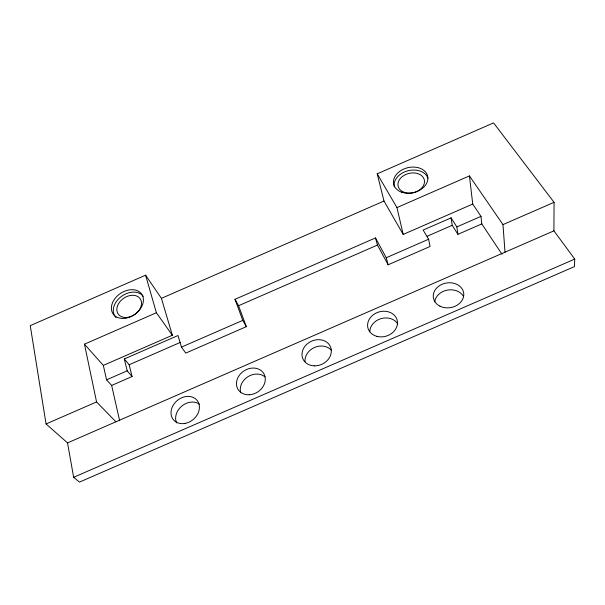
<?xml version="1.0" encoding="UTF-8"?>
<svg xmlns="http://www.w3.org/2000/svg" width="605" height="605" viewBox="0 0 605 605"><rect width="100%" height="100%" fill="white"/><g stroke="black" fill="none" stroke-linecap="round" stroke-linejoin="round"><path stroke-width="0.91" d="M172.349 335.246L156.377 312.74L84.458 344.177L103.326 365.39L172.349 335.246L161.422 298.348L145.593 275.177L30.25 325.656L46.056 423.969L67.548 442.883L73.636 477.3L79.497 482.102L574.447 266.608L574.75 259.076L553.908 230.86L554.074 202.32L493.559 122.898L377.202 173.816L383.993 201.034L403.187 234.43L472.732 204.059L469.442 175.904L396.948 207.583L403.187 234.43M161.422 298.348L383.993 201.034M103.326 365.39L106.548 379.827L111.653 385.445L132.071 376.529L127.201 370.812L124.305 358.962L177.999 335.518L181.492 347.111L185.743 353.108L246.318 326.67L242.771 320.363L234.99 299.309L375.486 237.939L386.24 257.738L388.13 264.786L430.034 246.492L428.627 239.232L423.137 230.066L451.08 217.868L456.843 226.913L457.924 234.324L481.792 223.91L480.99 216.378L472.732 204.059M234.99 299.309L238.552 305.729L377.459 245.063L375.486 237.939M124.305 358.962L129.16 364.755L180.524 342.324M427.183 236.237L452.215 225.31L451.08 217.868M106.548 379.827L127.201 370.812M181.492 347.111L242.771 320.363M386.24 257.738L428.627 239.232M456.843 226.913L480.99 216.378M46.056 423.969L96.566 401.932L115.918 421.798M505.009 252.179L502.974 224.614L554.074 202.32M67.548 442.883L553.908 230.86M73.636 477.3L574.75 259.076M469.442 175.904L502.974 224.614M481.792 223.91L501.931 254.145M452.215 225.31L457.924 234.324M377.202 173.816L396.948 207.583M377.459 245.063L388.13 264.786M238.552 305.729L246.318 326.67M145.593 275.177L156.377 312.74M129.16 364.755L132.071 376.529M111.653 385.445L119.669 420.785M84.458 344.177L96.566 401.932M394.294 186.869A17.386 12.773 -13.7 0 1 407.944 170.769A17.386 12.773 -13.7 0 1 427.932 178.225M116.054 317.602A17.311 12.69 -34.7 0 1 120.871 296.836A17.311 12.69 -34.7 0 1 143.241 296.329M176.584 422.91A15.11 12.327 -39.6 0 1 181.946 405.955A15.11 12.327 -39.6 0 1 199.559 404.299M240.745 392.758A14.928 12.501 -32.9 0 1 247.672 376.862A14.928 12.501 -32.9 0 1 265.05 376.915M305.026 361.624A14.875 12.584 -24.4 0 1 314.539 347.452A14.875 12.584 -24.4 0 1 331.29 350.182M369.784 331.721A14.951 12.546 -15.9 0 1 381.203 318.585A14.951 12.546 -15.9 0 1 397.757 323.879M434.73 301.834A15.155 12.41 -8.9 0 1 447.118 290.143A15.155 12.41 -8.9 0 1 463.37 296.193M401.69 192.208A17.454 12.788 -13.7 0 0 427.886 178.588A17.454 12.788 -13.7 0 0 402.408 169.695A17.454 12.788 -13.7 0 0 401.69 192.208M125.885 318.162A17.386 12.705 -34.6 0 0 141.971 294.582A17.386 12.705 -34.6 0 0 114.345 299.414A17.386 12.705 -34.6 0 0 125.885 318.162M125.469 317.496A13.401 9.824 -34.7 0 0 141.245 301.003A13.401 9.824 -34.7 0 0 120.834 300.662A13.401 9.824 -34.7 0 0 125.469 317.496M404.011 192.239A13.454 9.884 -13.7 0 0 424.491 182.113A13.454 9.884 -13.7 0 0 405.168 174.785A13.454 9.884 -13.7 0 0 404.011 192.239M185.221 423.379A15.291 12.402 -39.3 0 0 197.525 400.956A15.291 12.402 -39.3 0 0 172.924 405.736A15.291 12.402 -39.3 0 0 185.221 423.379M249.268 394.762A15.117 12.576 -32.7 0 0 264.098 374.117A15.117 12.576 -32.7 0 0 239.277 375.365A15.117 12.576 -32.7 0 0 249.268 394.762M314.229 365.851A15.057 12.66 -24.4 0 0 330.398 346.62A15.057 12.66 -24.4 0 0 305.336 345.81A15.057 12.66 -24.4 0 0 314.229 365.851M376.945 336.365A15.133 12.622 -16 0 0 397.341 321.036A15.133 12.622 -16 0 0 373.308 314.766A15.133 12.622 -16 0 0 376.945 336.365M439.873 306.1A15.344 12.486 -9.1 0 0 463.748 295.467A15.344 12.486 -9.1 0 0 441.937 284.342A15.344 12.486 -9.1 0 0 439.873 306.1"/></g></svg>
